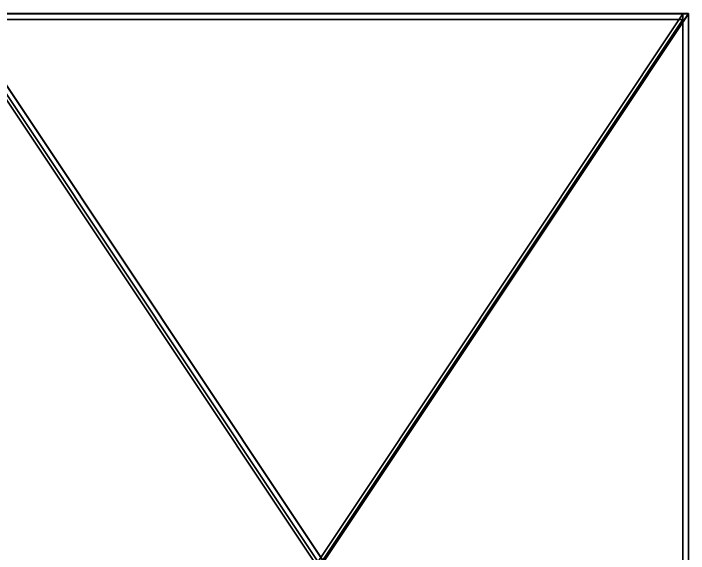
# Model space of a CAD drawing. Header units: metres. Extents: x -0.2 to 6.9, y -3.3 to 9.2.
# Drawn here: x 5.8137 to 5.9978, y 2.606 to 2.7532 of the extents above; entities that cross this region are included whole.
import ezdxf

# ---------------------------------------------------------------- set-up
doc = ezdxf.new("R2010")
doc.units = ezdxf.units.M
doc.header["$LTSCALE"] = 12.7
doc.layers.get('0').update_dxf_attribs({"linetype": 'CONTINUOUS'})

msp = doc.modelspace()

# ---------------------------------------------------------------- meshes
at = {"color": 8, "linetype": 'Continuous'}
mesh = msp.add_polyface(dxfattribs=at)
corners = [(5.79714, 2.75311, -2.54078), (5.79714, 2.4544, -2.54078), (5.79714, 2.4544, -2.83948), (5.79714, 2.75311, -2.83948), (5.99627, 2.75311, -2.54078), (5.99627, 2.4544, -2.54078), (5.99627, 2.4544, -2.83948), (5.99627, 2.75311, -2.83948)]
mesh.append_faces([[corners[k] for k in face] for face in [(0, 1, 4), (1, 5, 4), (1, 2, 5), (2, 6, 5), (2, 3, 6), (3, 7, 6), (3, 0, 7), (0, 4, 7), (3, 1, 0), (2, 1, 3), (4, 5, 7), (7, 5, 6)]], dxfattribs={"color": 8})
mesh = msp.add_polyface(dxfattribs=at)
corners = [(5.79867, 2.75322, -10.30708), (5.79867, 2.45451, -10.30708), (5.79867, 2.45451, -10.60578), (5.79867, 2.75322, -10.60578), (5.9978, 2.75322, -10.30708), (5.9978, 2.45451, -10.30708), (5.9978, 2.45451, -10.60578), (5.9978, 2.75322, -10.60578)]
mesh.append_faces([[corners[k] for k in face] for face in [(0, 1, 4), (1, 5, 4), (1, 2, 5), (2, 6, 5), (2, 3, 6), (3, 7, 6), (3, 0, 7), (0, 4, 7), (3, 1, 0), (2, 1, 3), (4, 5, 7), (7, 5, 6)]], dxfattribs={"color": 8})
mesh = msp.add_polyface(dxfattribs=at)
corners = [(5.79869, 2.75311, 0.04799), (5.79869, 2.4544, 0.04799), (5.79869, 2.4544, -0.25071), (5.79869, 2.75311, -0.25071), (5.99782, 2.75311, 0.04799), (5.99782, 2.4544, 0.04799), (5.99782, 2.4544, -0.25071), (5.99782, 2.75311, -0.25071)]
mesh.append_faces([[corners[k] for k in face] for face in [(0, 1, 4), (1, 5, 4), (1, 2, 5), (2, 6, 5), (2, 3, 6), (3, 7, 6), (3, 0, 7), (0, 4, 7), (3, 1, 0), (2, 1, 3), (4, 5, 7), (7, 5, 6)]], dxfattribs={"color": 8})
mesh = msp.add_polyface(dxfattribs=at)
corners = [(5.79714, 2.75155, -7.71831), (5.79714, 2.45285, -7.71831), (5.79714, 2.45285, -8.01702), (5.79714, 2.75155, -8.01702), (5.99627, 2.75155, -7.71831), (5.99627, 2.45285, -7.71831), (5.99627, 2.45285, -8.01702), (5.99627, 2.75155, -8.01702)]
mesh.append_faces([[corners[k] for k in face] for face in [(0, 1, 4), (1, 5, 4), (1, 2, 5), (2, 6, 5), (2, 3, 6), (3, 7, 6), (3, 0, 7), (0, 4, 7), (3, 1, 0), (2, 1, 3), (4, 5, 7), (7, 5, 6)]], dxfattribs={"color": 8})
mesh = msp.add_polyface(dxfattribs=at)
corners = [(5.79714, 2.75155, -5.12954), (5.79714, 2.45285, -5.12954), (5.79714, 2.45285, -5.42825), (5.79714, 2.75155, -5.42825), (5.99627, 2.75155, -5.12954), (5.99627, 2.45285, -5.12954), (5.99627, 2.45285, -5.42825), (5.99627, 2.75155, -5.42825)]
mesh.append_faces([[corners[k] for k in face] for face in [(0, 1, 4), (1, 5, 4), (1, 2, 5), (2, 6, 5), (2, 3, 6), (3, 7, 6), (3, 0, 7), (0, 4, 7), (3, 1, 0), (2, 1, 3), (4, 5, 7), (7, 5, 6)]], dxfattribs={"color": 8})

doc.saveas('drawing.dxf')
